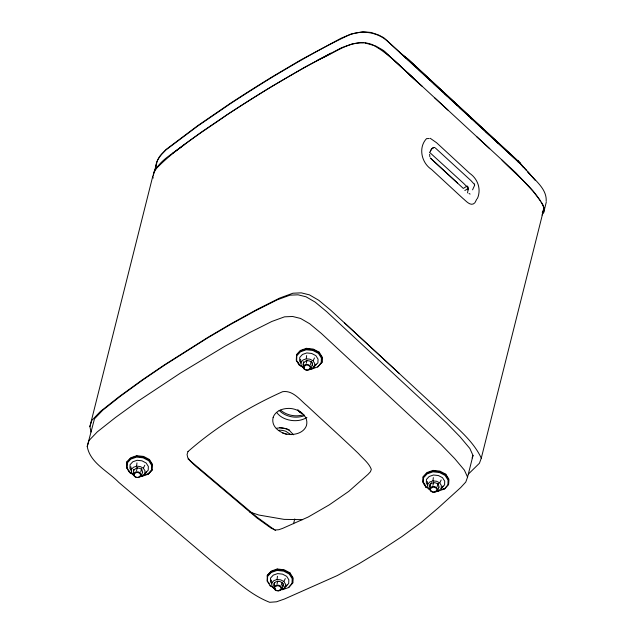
<?xml version="1.0" encoding="UTF-8"?>
<svg xmlns="http://www.w3.org/2000/svg" width="634" height="634" viewBox="0 0 634 634"><rect width="100%" height="100%" fill="white"/><g stroke="black" fill="none" stroke-linecap="round" stroke-linejoin="round"><path stroke-width="0.95" d="M142.087 476.348L148.332 474.161L152.128 470.071L152.445 464.294L149.402 459.468L143.546 456.417L136.706 455.68L130.683 457.803L126.887 461.893L126.57 467.662L129.613 472.489L132.958 474.232M126.887 461.893L126.721 467.06L127.735 468.669M280.703 589.462L282.582 589.668L288.827 587.48L292.773 582.789L292.94 577.614L289.897 572.787L284.048 569.736L277.201 568.999L271.186 571.123L267.389 575.212L267.065 580.982L270.377 586.022M267.334 576.932L267.389 575.212M267.445 581.378L267.603 576.401L271.257 572.47L277.05 570.426L283.636 571.139L289.262 574.071L292.195 578.715L292.028 583.692M274.086 585.301L274.34 582.812M274.379 584.524L274.435 582.741M283.184 585.356L283.247 583.573M309.907 368.798L311.785 368.996L318.03 366.809L321.977 362.125L322.143 356.95L319.1 352.124L313.251 349.072L306.404 348.335L300.389 350.451L296.593 354.541L296.268 360.31L299.319 365.136L304.328 367.76M296.538 356.268L296.593 354.541M292.623 583.391L292.789 578.216L289.746 573.39L283.897 570.338L277.05 569.601L271.035 571.717L267.239 575.807M303.29 364.629L303.543 362.149M303.583 363.861L303.638 362.077M312.451 362.902L312.293 365.477L312.443 364.804M321.826 362.719L321.993 357.544L318.95 352.718L313.101 349.667L306.254 348.93L300.239 351.054L296.443 355.143M438.459 491.065L444.703 488.877L448.65 484.186L448.817 479.011L445.773 474.184L439.917 471.133L433.077 470.396L427.054 472.52L423.258 476.609L422.941 482.379L425.985 487.205L430.264 489.519M423.258 476.609L423.092 481.777L425.628 485.803M429.963 486.698L430.114 484.495M448.5 484.788L448.666 479.613L445.623 474.787L439.766 471.736L432.927 470.999L426.904 473.115L423.108 477.204M429.606 154.284L429.852 156.788M403.557 55.816L407.527 58.669L514.974 158.563M467.702 186.887L468.146 189.32L467.551 192.902M136.952 462.915L136.603 466.022M277.446 576.227L277.098 579.341M306.65 355.563L306.301 358.678M433.323 477.624L432.974 480.738M136.548 470.674L137.316 467.44M306.246 363.322L306.951 360.397M277.042 583.985L277.747 581.061M432.919 485.382L433.688 482.149M546.167 201.287C547.126 188.266 533.638 179.573 526.41 170.158M541.959 215.021L543.703 212.414L544.17 208.966L542.712 204.354L541.206 202.048M142.499 472.393L141.707 475.238M438.871 487.102L438.07 489.955M133.988 469.54L133.291 472.726M303.686 362.196L302.989 365.382M274.482 582.86L273.793 586.046M283.239 585.475L283.097 586.149L283.152 584.326L282.082 582.622L280.014 581.552L277.605 581.291L275.489 582.036L274.15 583.478M430.359 484.257L429.662 487.443M141.525 469.017L140.748 471.926M311.231 361.673L310.454 364.574M282.027 582.337L281.25 585.245M153.388 175.507L153.674 173.985M155.901 165.672L156.598 162.185L159.53 156.511L166.092 149.458L197.8 125.627L230.174 103.469A2065.009 1524.913 14.1 0 1 273.262 76.215L300.778 59.953L341.203 38.175L351.204 33.982L362.862 31.7L371.048 32.469L378.443 34.949L383.713 37.683L418.931 69.685M438.102 483.362L439.061 487.166M472.576 189.843L474.604 185.334L474.462 183.939M546.27 202.159L543.703 212.414M300.635 411.569L300.247 412.686L297.814 409.643M91.027 432.016L89.901 426.563L152.731 176.434M87.223 446.423L94.474 418.836L102.74 410.206L120.856 395.878L143.363 379.56L164.824 364.986L207.31 338.104L230.102 324.695L255.336 310.803L277.232 299.819L289.992 295.159L298.083 294.818L306.016 296.783L315.122 302.077L326.748 311.73L446.502 422.862L460.046 436.81L469.842 448.476L473.012 455.45L467.567 477.125L465.776 482.054L460.672 487.586L438.094 508.064L421.079 522.559L401.687 536.736L380.772 550.463L359.201 563.61L337.288 575.561L284.618 598.956L276.479 601.801L269.688 602.3C248.924 594.209 232.829 577.709 215.378 564.355L118.709 482.323C107.986 471.125 90.044 463.002 87.223 446.423L89.029 440.503L97.295 431.873L115.412 417.544L137.927 401.235L180.468 373.069L224.658 346.362L249.899 332.47L271.788 321.486L284.547 316.826L292.646 316.485L300.571 318.45L309.677 323.744L321.303 333.397L441.066 444.537L454.602 458.477L464.397 470.143L467.567 477.125M129.613 472.489L128.75 470.277M126.737 462.487L130.533 458.398L136.556 456.282L136.706 455.68M133.845 469.501L133.647 470.159L137.206 467.591M142.69 472.449L141.675 468.922M142.46 475.682L142.309 476.277L140.209 476.142M152.295 464.896L149.252 460.07L149.402 459.468M152.128 470.071L152.279 469.469L148.483 473.558L143.324 475.373M299.319 365.136L299.47 364.542M306.254 348.93L306.404 348.335M303.353 362.807L306.904 360.239M312.356 363.654L311.381 361.578M318.95 352.718L319.1 352.124M270.266 585.206L270.116 585.808L275.196 588.534M277.05 569.601L277.201 568.999M293.55 523.716L294.755 518.921M289.746 573.39L289.897 572.787M425.985 487.205L426.135 486.603M432.927 470.999L433.077 470.396M430.018 484.875L431.358 483.433L433.482 482.688L433.656 482.038M526.743 170.554L517.748 160.64L523.621 167.431L517.455 160.378L409.112 60.143L403.509 55.586M438.831 490.391L438.68 490.993L436.723 490.779M445.623 474.787L445.773 474.184M468.478 474.002L479.447 463.232L481.285 458.152L544.115 207.849C535.056 188.425 516.456 175.404 502.001 160.109M89.901 426.563L91.764 420.477L100.267 411.593L118.907 396.844L142.071 380.059L164.158 365.057L207.881 337.399L231.323 323.602L257.293 309.305L279.824 298.004L292.948 293.209L301.285 292.853L309.447 294.873L318.815 300.326L330.782 310.256L399.46 373.648M477.434 198.474C481.452 189.265 477.838 178.883 469.683 173.296L436.533 142.698L430.232 138.291M437.991 483.433L437.119 486.643M312.293 364.764L311.405 367.886M283.089 585.428L282.201 588.558M430.026 151.875L431.691 148.546M542.268 212.929L544.115 207.849M472.116 457.922L473.012 455.45M467.9 186.753L467.718 187.418M474.557 184.399L474.604 185.334M476.847 198.973L475.191 202.238M434.821 492.008L435.114 491.366M143.427 468.058L144.79 465.253M313.125 360.714L314.496 357.909M283.921 581.378L285.292 578.573M439.798 482.775L441.161 479.97M139.908 476.364L139.694 476.776L142.856 475.651L144.869 473.479L144.956 470.737L143.339 468.177L140.233 466.553L136.603 466.164L133.402 467.29L131.389 469.461L131.301 472.203L132.918 474.771L134.471 475.579M436.279 491.081L436.065 491.493L439.219 490.367L441.24 488.196L441.327 485.454L439.711 482.886L436.604 481.269L432.974 480.881L429.773 482.006L427.76 484.178L427.673 486.92L429.289 489.48L430.843 490.296M430.454 150.876L432.57 147.999L434.536 147.437M144.972 473.439L146.573 471.434M314.67 366.087L316.271 364.082M285.466 586.759L287.067 584.754M441.343 488.156L442.944 486.151M145.503 473.067L148.221 470.143L148.34 466.442L146.161 462.994L141.976 460.807L137.087 460.284L132.783 461.798L130.065 464.722L129.946 468.423L131.69 471.181M147.88 474.311L151.534 470.373L151.692 465.396L148.76 460.752L143.133 457.819L136.556 457.106L130.762 459.151L127.109 463.082L126.943 468.058L129.875 472.702L133.893 474.803M312.554 368.306L314.567 366.135L314.654 363.385L313.037 360.825L309.931 359.201L306.301 358.812L303.107 359.938L301.087 362.109L300.999 364.859L302.616 367.419L304.169 368.227M319.449 364.851L321.977 362.125M317.579 366.959L321.232 363.028L321.39 358.051L318.466 353.407L312.831 350.467L306.254 349.762L300.461 351.799L296.807 355.737L296.649 360.706L299.573 365.35L304.399 367.871M288.375 587.631L292.773 582.789M430.312 484.138L431.619 482.728M441.874 487.784L444.592 484.859L444.711 481.158L442.532 477.711L438.348 475.524L433.458 475.001L429.155 476.514L426.436 479.439L426.317 483.14L427.625 485.208M444.252 489.028L447.905 485.089L448.064 480.112L445.131 475.468L439.505 472.536L432.927 471.823L427.134 473.867L423.48 477.798L423.314 482.775L426.246 487.419M302.141 413.392L300.247 412.686M433.537 147.373L432.935 147.976L434.036 147.595M474.834 202.809C470.769 207.159 465.824 200.645 462.661 198.204L431.524 169.429C421.499 162.898 418.028 147.603 426.531 138.632L429.21 138.537M184.676 144.29C174.136 153.357 159.435 159.657 153.824 173.225L157.708 159.713L161.44 154.403L165.981 149.901L197.689 126.071L230.063 103.913A2065.001 1525.008 14.1 0 1 273.119 76.635C297.457 62.1 322.024 47.74 347.686 35.647C360.358 29.885 375.954 31.478 386.716 40.457L520.015 163.58M172.416 153.38L201.382 132.11L227.4 114.516A2065.017 1525.016 14.1 0 1 270.456 87.23L305.057 67.061L341.631 47.693L352.116 43.968L360.088 42.74L363.377 42.803M467.218 185.968L463.319 188.441L430.335 158.04L457.661 183.186M464.841 190.541L467.963 188.567M316.834 60.69L330.853 53.161M470.103 194.075L469.001 193.481M313.481 366.325L315.201 365.715L317.919 362.791L318.038 359.098L315.859 355.642L311.682 353.463L306.785 352.932L302.481 354.454L299.771 357.37L299.644 361.071L300.952 363.139M309.352 369.432L314.741 367.419M441.415 489.488L443.99 488.576M284.278 586.989L285.997 586.387L288.716 583.462L288.835 579.761L286.655 576.314L282.479 574.127L277.581 573.604L273.278 575.117L270.567 578.042L270.449 581.743L271.748 583.811M282.954 588.994L285.538 588.09M280.157 590.096L283.35 588.97L285.363 586.799L285.458 584.057L283.842 581.489L280.735 579.872L277.098 579.484L273.904 580.609L271.891 582.781L271.796 585.523L273.412 588.083L274.966 588.899M303.844 414.628C296.046 417.243 286.877 415.516 280.6 410.174M304.391 415.698C295.919 418.82 285.474 416.903 279.118 410.364M302.656 519.658L284.095 519.381L258.918 515.046L249.677 512.01M279.649 427.593L286.623 428.727L289.69 430.177M306.808 360.619L309.218 360.881L311.286 361.959M310.058 368.719L312.007 368.933M433.482 482.688L435.891 482.949L437.951 484.019M136.556 456.282L143.395 457.019L149.252 460.07M137.11 467.971L139.52 468.233L141.58 469.303M280.854 589.382L282.804 589.596M365.01 42.953L375.669 45.989L382.682 49.935L414.929 79.583M282.352 432.919L286.861 434.456M435.233 147.873L470.983 180.627L474.2 184.169M275.536 530.555L257.032 517.186L187.957 458.873M518.43 162.003L520.102 163.247L420.168 70.834M429.503 152.271L463.676 183.432L467.496 187.323L468.146 188.75L467.821 187.759M403.446 55.515L402.733 54.96M400.094 52.876L401.607 54.064M400.569 53.248L401.837 54.239M404.769 57.036L406.862 58.708M517.867 161.686L520.078 163.358L519.333 162.684M291.101 434.686L285.791 431.286A13.845 10.223 14.1 0 0 279.095 430.217M407.884 59.604L408.906 60.547M384.053 51.053L417.394 81.873M422.196 86.303C405.744 72.276 391.55 54.984 372.309 44.618C353.709 37.422 336.385 52.17 320.178 59.041C288.224 76.056 257.341 94.965 227.059 114.778C202.301 132.284 175.705 148.11 154.68 170.189L152.826 176.276L153.198 178.091M434.512 97.691L447.897 110.054M407.408 72.648L516.084 173.011L533.226 191.444L540.2 200.51M344.547 322.92L439.164 410.404C453.627 425.691 472.227 438.72 481.285 458.152M410.523 62.045L412.686 64.05M418.464 69.407L422.078 72.759M423.52 74.091L424.962 75.43M428.576 78.782L430.018 80.122M433.632 83.466L437.959 87.484M444.458 93.515L447.35 96.194M449.514 98.199L450.956 99.538M454.57 102.89L457.455 105.569M459.626 107.574L463.953 111.592M470.452 117.615L472.623 119.628M475.508 122.307L476.95 123.646M485.62 131.682L489.226 135.026M496.446 141.723L497.888 143.062M476.657 136.643L489.733 148.768M416.158 80.724L418.63 83.014M298.796 410.919L300.413 412.465M517.526 160.703L526.553 170.53M527.876 171.996L529.865 174.192M528.067 172.028L535.12 180.262M276.876 412.686C280.133 417.117 285.482 419.486 290.792 420.342A20.954 15.47 14.1 0 0 298.424 420.453A20.66 15.256 14.1 0 0 302.053 419.653L303.765 419.034A23.363 17.253 14.1 0 0 306.904 417.434M293.479 434.797L289.389 430.431L286.409 428.988A14.011 10.35 14.1 0 0 276.313 428.346M297.94 362.125L298.963 363.734M268.237 581.988L269.252 583.597M468.161 188.94L467.94 188.195L468.05 189.891M427.253 481.468L427.696 484.075M300.579 359.399L301.023 362.014M271.376 580.07L271.82 582.678M130.881 466.751L131.325 469.366M429.186 488.965L429.242 489.456M302.521 366.896L302.569 367.387M273.317 587.567L273.365 588.059M156.012 165.22L156.123 166.782M430.597 490.019L430.613 490.756M303.924 367.958L303.948 368.695M274.728 588.621L274.744 589.358M133.623 473.574L133.576 475.08L134.463 476.491L136.167 477.378L138.164 477.592L139.916 476.974L141.025 475.785L141.073 474.272L140.185 472.869L138.481 471.973L136.484 471.759L134.725 472.378L133.623 473.574M134.099 473.963L134.059 475.254L134.82 476.459L136.278 477.22L137.982 477.402L140.431 475.857L140.471 474.565L139.71 473.36L138.252 472.599L136.548 472.417L134.099 473.963M274.118 586.886L274.07 588.4L274.958 589.802L276.662 590.698L278.659 590.912L280.418 590.294L281.52 589.097L281.575 587.591L280.688 586.181L278.976 585.293L276.979 585.079L275.227 585.697L274.118 586.886M274.601 587.282L274.554 588.574L275.314 589.771L276.773 590.531L278.477 590.722L280.925 589.168L280.973 587.884L280.212 586.68L278.754 585.919L277.042 585.737L274.601 587.282M303.321 366.222L303.274 367.728L304.161 369.139L305.865 370.026L307.862 370.248L309.622 369.622L310.723 368.433L310.779 366.928L309.883 365.517L308.179 364.629L306.182 364.415L304.431 365.033L303.321 366.222M303.805 366.618L303.757 367.902L304.518 369.107L305.976 369.868L307.68 370.05L310.129 368.505L310.169 367.213L309.416 366.008L307.958 365.247L306.246 365.065L303.805 366.618M429.995 488.291L429.939 489.797L430.835 491.207L432.539 492.095L434.536 492.309L436.287 491.691L437.397 490.494L437.444 488.988L436.557 487.578L434.853 486.69L432.856 486.476L431.096 487.094L429.995 488.291M430.47 488.679L430.431 489.971L431.191 491.168L432.65 491.929L434.353 492.119L436.802 490.565L436.842 489.282L436.081 488.077L434.623 487.316L432.919 487.134L430.47 488.679M273.159 417.362C270.377 428.085 283.073 435.336 292.409 434.417A19.242 14.21 14.1 0 0 301.404 431.714A19.242 14.21 14.1 0 0 306.468 425.525C309.249 414.81 296.546 407.559 287.218 408.47A19.242 14.21 14.1 0 0 278.215 411.181A19.242 14.21 14.1 0 0 273.159 417.362M187.949 451.598L187.078 454.467L187.688 457.455L190.335 461.14L195.557 466.077L256.81 517.867L271.273 528.273L275.465 529.976L278.762 529.731L282.701 528.352L308.211 517.019L329.276 504.862L348.811 491.342L367.989 474.398L370.462 471.72L371.326 469.334C368.829 462.883 362.925 458.604 358.487 453.548C341.56 437.325 324.093 421.673 306.959 405.665C299.898 399.88 292.987 390.116 282.661 391.677C248.615 406.885 216.004 426.999 187.949 451.598"/></g></svg>
